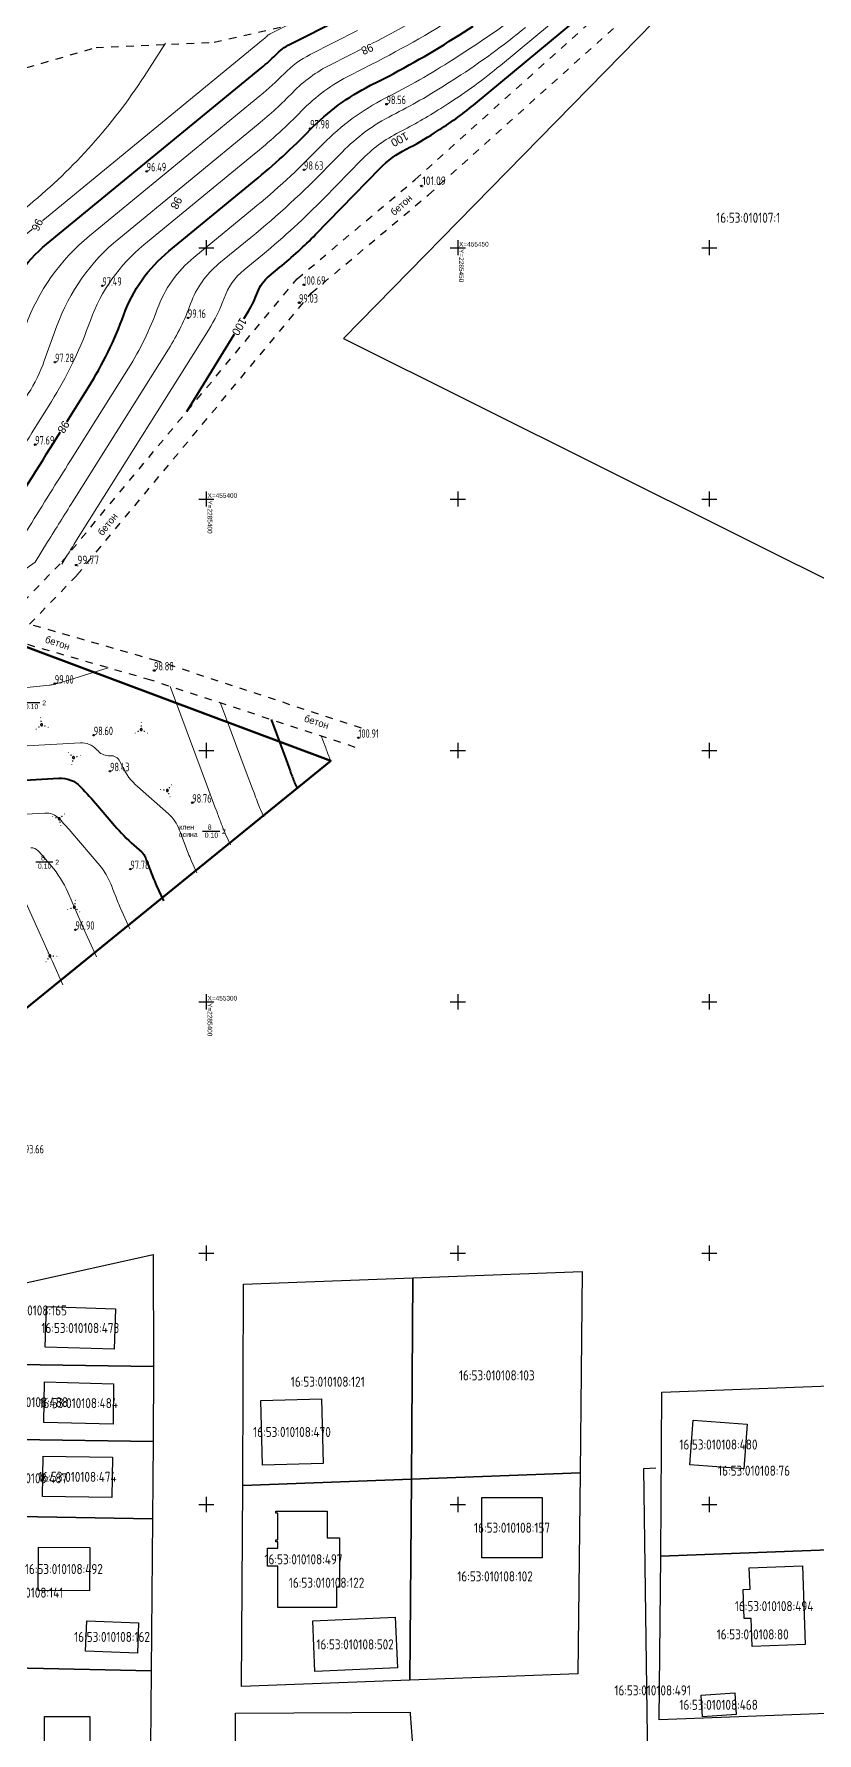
# Model space of a CAD drawing. Header units: metres. Extents: x 2284092 to 2335310, y 454860 to 483236.
# Drawn here: x 2285365.8 to 2285521.4, y 455154.5 to 455492.5 of the extents above; entities that cross this region are included whole.
import ezdxf
from ezdxf.enums import TextEntityAlignment as Align

# ---------------------------------------------------------------- set-up
doc = ezdxf.new("R2010")
doc.units = ezdxf.units.M
doc.header["$PDMODE"] = 32
doc.header["$PDSIZE"] = 0.3
doc.linetypes.add('ЛИНИЯ_1.5-1.5', pattern=[3, 1.5, -1.5])
for name, color, linetype in [('-_линия', 7, 'Continuous'), ('0 @ 0.5', 7, 'Continuous'), ('D', 1, 'Continuous'), ('Eg.14_Ограждения', 7, 'Continuous'), ('Eg.14_Ограждения1', 7, 'Continuous'), ('LABELS', 254, 'Continuous'), ('P', 94, 'Continuous'), ('Pb', 7, 'Continuous'), ('Pr', 7, 'Continuous'), ('T', 7, 'Continuous'), ('U', 1, 'Continuous'), ('КОД', 7, 'Continuous')]:
    doc.layers.add(name, color=color, linetype=linetype)
doc.styles.add('pragmai.shx2', font='pragmai.shx', dxfattribs={"height": 1.6})
doc.styles.get("Standard").update_dxf_attribs({"font": 'eskdu.shx'})
doc.styles.add('БСАМ курсив малоконтрасный (Бм-431)', font='bm431.ttf')
doc.styles.add('Древний курсив (Д-431)', font='d431.ttf')
doc.styles.add('Рубленый (Р-131)', font='p131.ttf')

# ---------------------------------------------------------------- blocks, each defined once
blk = doc.blocks.new('Крест сетки')
at = {"color": 72, "linetype": 'Continuous'}
for p, q in [((-3, 0), (3, 0)), ((0, 3), (0, -3))]:
    blk.add_line(p, q, dxfattribs=at)
blk = doc.blocks.new('Штриховка Кустарник')
at = {"linetype": 'Continuous'}
h = blk.add_hatch(color=3, dxfattribs=at)
edge = h.paths.add_edge_path()
edge.add_arc((2.04, -1.91), 0.2, 0, 360)
edge = h.paths.add_edge_path()
edge.add_arc((0.63, 2.73), 0.2, 0, 360)
edge = h.paths.add_edge_path()
edge.add_arc((-2.68, -0.81), 0.2, 0, 360)
h = blk.add_hatch(color=3, dxfattribs=at)
edge = h.paths.add_edge_path()
edge.add_arc((0.32, 1.36), 0.3, 0, 360)
edge = h.paths.add_edge_path()
edge.add_arc((-1.34, -0.41), 0.3, 0, 360)
edge = h.paths.add_edge_path()
edge.add_arc((1.02, -0.96), 0.3, 0, 360)
at = {"color": 3, "linetype": 'Continuous', "flags": 128}
blk.add_lwpolyline([(0.4, 0), (0.39, 0.1), (0.35, 0.2), (0.28, 0.28), (0.2, 0.35), (0.1, 0.39), (0, 0.4), (-0.1, 0.39), (-0.2, 0.35), (-0.28, 0.28), (-0.35, 0.2), (-0.39, 0.1), (-0.4, 0), (-0.39, -0.1), (-0.35, -0.2), (-0.28, -0.28), (-0.2, -0.35), (-0.1, -0.39), (0, -0.4), (0.1, -0.39), (0.2, -0.35), (0.28, -0.28), (0.35, -0.2), (0.39, -0.1)], close=True, dxfattribs=at)

msp = doc.modelspace()

# ---------------------------------------------------------------- linework, layer by layer
at = {"color": 0, "linetype": 'Continuous'}
for p, q in [((2285363.53, 455359.54), (2285366.93, 455359.54)), ((2285399.28, 455333.97, 98.5), (2285402.67, 455333.97, 98.5)), ((2285366.13, 455327.83), (2285369.52, 455327.83))]:
    msp.add_line(p, q, dxfattribs=at)
at = {"color": 5, "linetype": 'ЛИНИЯ_1.5-1.5', "elevation": 92.81}
msp.add_lwpolyline([(2285316.21, 455460.59), (2285323.82, 455464.29), (2285339.27, 455472.2), (2285358.56, 455484.18), (2285378.08, 455489.85), (2285401.59, 455490.9), (2285424.75, 455496.19), (2285441.33, 455502.7), (2285451.19, 455509.62), (2285469.21, 455520.57), (2285476.79, 455525.9)], dxfattribs=at)
at = {"layer": 'D', "linetype": 'Continuous'}
for points in [[(2285368.22, 455239.36), (2285381.95, 455238.94), (2285381.7, 455230.88), (2285367.98, 455231.3)], [(2285367.83, 455224.38), (2285381.54, 455224), (2285381.5, 455215.95), (2285367.7, 455216.31)], [(2285410.82, 455220.7), (2285422.92, 455221.02), (2285423.25, 455208.17), (2285411.16, 455207.85)], [(2285496.78, 455216.79), (2285507.52, 455215.98), (2285506.85, 455207.08), (2285496.11, 455207.88)], [(2285367.56, 455209.59), (2285381.36, 455209.41), (2285381.25, 455201.41), (2285367.45, 455201.6)], [(2285413.8, 455198.67), (2285424.06, 455198.67), (2285424.06, 455193.36), (2285426.48, 455193.36), (2285426.48, 455183.56), (2285425.88, 455183.56), (2285425.88, 455179.54), (2285414.2, 455179.54), (2285414.2, 455187.7), (2285412.17, 455187.7), (2285412.17, 455191.31), (2285414.2, 455191.31), (2285414.2, 455192.57), (2285413.8, 455192.57), (2285413.8, 455192.95), (2285414.2, 455192.95), (2285414.2, 455198.29), (2285413.8, 455198.29)], [(2285366.63, 455191.52), (2285376.82, 455191.45), (2285376.77, 455182.8), (2285366.57, 455182.87)], [(2285507.95, 455187.4), (2285518.5, 455187.78), (2285519.07, 455172.15), (2285508.51, 455171.77), (2285508.31, 455177.34), (2285506.91, 455177.29), (2285506.7, 455183.12), (2285508.1, 455183.17)], [(2285376.23, 455176.89), (2285386.54, 455176.48), (2285386.3, 455170.44), (2285375.99, 455170.85)], [(2285421.16, 455176.84), (2285437.58, 455177.56), (2285438.01, 455167.51), (2285421.6, 455166.79)], [(2285505.06, 455162.52), (2285505.35, 455158.22), (2285498.64, 455157.77), (2285498.36, 455162.07)], [(2285367.83, 455157.84), (2285376.85, 455157.84), (2285376.85, 455148.79), (2285367.83, 455148.79)]]:
    msp.add_lwpolyline(points, close=True, dxfattribs=at)
at = {"layer": 'Eg.14_Ограждения', "color": 42, "linetype": 'Continuous', "lineweight": 15, "ltscale": 0.5, "flags": 128}
for points, elevation in [([(2285121.01, 455530.83, 0), (2285131.18, 455533.9)], 93), ([(2285137.69, 455396.96, 0), (2285133.53, 455400.65)], 93), ([(2285183.34, 455357.59, 0), (2285178.64, 455362.17)], 93), ([(2285161.37, 455354.79, 0), (2285167.02, 455348.34)], 92.5), ([(2285181.37, 455628.72, 0), (2285184.82, 455627.52)], 89.5), ([(2285195.22, 455585.45, 0), (2285195.12, 455589.56)], 96.5), ([(2285199, 455603.61, -0.000001), (2285200.8, 455606.98)], 96.5), ([(2285371.27, 455387.08), (2285372.14, 455388.49, -0.001238), (2285373.9, 455391.3), (2285400.43, 455433.63, 0.053141), (2285403.54, 455439.99), (2285403.54, 455439.99, -0.134652), (2285407.5, 455445.6), (2285411.18, 455448.62, 0.027679), (2285423.41, 455459.87), (2285430.77, 455467.42, -0.082433), (2285438.35, 455472.99), (2285438.35, 455472.99, 0.025356), (2285446.61, 455477.73), (2285448.05, 455478.65, 0.030559), (2285458.48, 455486.29), (2285498.67, 455519.67, -0.023163)], 99.5), ([(2285344.79, 455389.03), (2285360.76, 455414.8, -0.001238), (2285364.62, 455420.98), (2285364.62, 455420.98, 0.05314), (2285367.8, 455427.5), (2285370.31, 455434.44, -0.134652), (2285382.59, 455451.81), (2285410.29, 455474.57, 0.027679), (2285417.2, 455480.92), (2285417.2, 455480.92, -0.082432), (2285424.67, 455486.41), (2285431.43, 455489.84, 0.025356), (2285452.71, 455502.03)], 97), ([(2285360.68, 455387.86), (2285364.78, 455394.48, -0.001239), (2285373.02, 455407.7), (2285384.54, 455426.07, 0.05314), (2285390.25, 455437.77), (2285390.25, 455437.77, -0.134652), (2285397.53, 455448.08), (2285409.2, 455457.67, 0.027679), (2285422.39, 455469.79), (2285423.23, 455470.65, -0.082433), (2285435.58, 455479.73), (2285435.58, 455479.73, 0.025356), (2285449.05, 455487.45), (2285451.4, 455488.96, 0.030559), (2285468.4, 455501.41)], 98.5), ([(2285350.09, 455388.64), (2285360.31, 455405.13, -0.001238), (2285369.23, 455419.44), (2285369.23, 455419.44, 0.05314), (2285376.58, 455434.51), (2285376.96, 455435.55, -0.134652), (2285387.57, 455450.57), (2285409.93, 455468.94, 0.027679), (2285418.93, 455477.21), (2285418.93, 455477.21, -0.082432), (2285428.66, 455484.37), (2285432.81, 455486.47, 0.025356), (2285451.49, 455497.17)], 97.5), ([(2285416.8, 455494.64), (2285412.69, 455492.55, 0.082433), (2285412.01, 455492.05), (2285412.01, 455492.05, -0.027679), (2285411.38, 455491.48), (2285359.71, 455449.02, 0.134652), (2285353.88, 455440.77), (2285353.88, 455440.77, -0.190839), (2285347.42, 455433.48), (2285338.97, 455429.2, -0.060623), (2285332.06, 455426.69), (2285332.06, 455426.69, 0.146219), (2285325.9, 455423.18), (2285324.87, 455422.11, 0.102615), (2285319.49, 455413.5), (2285311.99, 455393.23, -0.472775), (2285311.89, 455393.19), (2285311.85, 455393.22, 0.354605), (2285311.81, 455393.22), (2285311.81, 455393.22, 0.436054), (2285311.81, 455393.18), (2285312.02, 455393.01)], 95.5), ([(2285339.49, 455389.42), (2285349.47, 455405.51, 0.076036), (2285353.81, 455415.69), (2285354.51, 455418.43, -0.215872), (2285357.68, 455422.37), (2285357.68, 455422.37, 0.190839), (2285361.09, 455426.23), (2285364.04, 455434.36, -0.134652), (2285376.76, 455452.36), (2285410.65, 455480.21, 0.027679), (2285415.47, 455484.63), (2285415.47, 455484.63, -0.082432), (2285420.68, 455488.46), (2285430.04, 455493.21, 0.025356)], 96.5), ([(2285365.97, 455387.47), (2285368.46, 455391.49, -0.001239), (2285373.46, 455399.5), (2285392.49, 455429.85, 0.053141), (2285396.89, 455438.88), (2285396.89, 455438.88, -0.134652), (2285402.52, 455446.84), (2285408.84, 455452.04, 0.027679), (2285424.12, 455466.08), (2285427, 455469.04, -0.082433), (2285436.97, 455476.36), (2285436.97, 455476.36, 0.025356), (2285447.83, 455482.59), (2285449.72, 455483.8, 0.030559), (2285463.44, 455493.85)], 99), ([(2285391.9, 455490.68), (2285387.64, 455484.1, -0.077151), (2285364.84, 455458.57), (2285351.18, 455447.35, 0.134652), (2285348.8, 455443.97), (2285348.8, 455443.97, -0.190839), (2285346.15, 455440.99), (2285344.7, 455440.25, -0.060624), (2285337.67, 455437.7), (2285334.07, 455436.87, 0.146218), (2285321.63, 455429.8), (2285319.56, 455427.64, -0.028643), (2285306.45, 455405.24), (2285302.87, 455401.51)], 95), ([(2285338.85, 455376.44), (2285338, 455376.27, 0.533379), (2285337.63, 455375.38), (2285337.96, 455374.87, 0.116346), (2285340.06, 455372.9), (2285345.1, 455369.98, -0.235574), (2285348.67, 455364.58), (2285348.67, 455364.58, 0.408282), (2285352.71, 455361.35), (2285368.8, 455362.98, 0.026463), (2285369.58, 455363.1), (2285369.65, 455363.12, 0.027297), (2285370.27, 455363.29), (2285370.27, 455363.29, -0.003898), (2285370.89, 455363.48), (2285380.48, 455366.45)], 99), ([(2285371.49, 455303.36), (2285369.4, 455308.03, -0.000001), (2285369.15, 455308.58), (2285369.15, 455308.58, 0.000001), (2285368.91, 455309.13), (2285362.61, 455323.16, -0.001877)], 96.5), ([(2285392.81, 455362.74), (2285400.06, 455343.29, 0), (2285401.73, 455338.81), (2285402.14, 455337.7, -0.000001), (2285402.98, 455335.43), (2285402.98, 455335.43, 0.016297), (2285403.9, 455333.2), (2285404.79, 455331.22)], 99), ([(2285402.84, 455359.44), (2285407.96, 455345.7, 0), (2285409.19, 455342.39), (2285409.49, 455341.58, 0.000001), (2285410.11, 455339.9), (2285410.11, 455339.9, 0.016296), (2285410.79, 455338.25), (2285411.45, 455336.79)], 99.5), ([(2285422.87, 455352.88), (2285423.75, 455350.53, -0.000001), (2285424.11, 455349.57), (2285424.19, 455349.33, 0), (2285424.38, 455348.84), (2285424.38, 455348.84, 0.016297), (2285424.57, 455348.36), (2285424.76, 455347.94)], 100.5), ([(2285361.64, 455337.2), (2285367.9, 455337.56, -0.219669), (2285370.77, 455336.42), (2285370.77, 455336.42, -0.013999), (2285373.06, 455333.89), (2285378.82, 455327.13, -0.073112), (2285380.69, 455324.15), (2285380.86, 455323.76, -0.014422), (2285381.88, 455321.26), (2285381.88, 455321.26, 0.016295), (2285382.9, 455318.78), (2285384.81, 455314.5)], 97.5), ([(2285365.1, 455330.62, -0.21967), (2285366.55, 455330.05), (2285366.55, 455330.05, -0.013998), (2285367.71, 455328.77), (2285369.18, 455327.05, -0.073112), (2285372.46, 455321.81), (2285375.09, 455315.84, -0.014427), (2285375.25, 455315.44), (2285375.25, 455315.44, 0.0163), (2285375.41, 455315.04), (2285378.15, 455308.93)], 97)]:
    msp.add_lwpolyline(points, format="xyb", dxfattribs=dict(at, elevation=elevation))
at = {"layer": 'Eg.14_Ограждения', "color": 42, "linetype": 'Continuous', "lineweight": 40, "ltscale": 0.5, "flags": 128}
for points, elevation in [([(2285149.03, 455344.01, 0), (2285143.48, 455347.36)], 92), ([(2285173.89, 455628.54, 0), (2285177.8, 455627.17)], 90), ([(2285396.11, 455417.4), (2285408.38, 455437.41, 0.053141), (2285410.18, 455441.1), (2285410.18, 455441.1, -0.134653), (2285412.48, 455444.36), (2285414.61, 455446.11, 0.027679), (2285421.71, 455452.63), (2285434.55, 455465.81, -0.082433), (2285439.74, 455469.62), (2285439.74, 455469.62, 0.025356), (2285445.39, 455472.87), (2285446.38, 455473.5, 0.030559), (2285453.52, 455478.73), (2285502.69, 455519.57, -0.023163)], 100), ([(2285327.79, 455394.41), (2285330.25, 455415.53, -0.036754), (2285330.39, 455416.35), (2285330.39, 455416.35, -0.215869), (2285330.87, 455416.94), (2285348.69, 455425.96, 0.190839), (2285358.96, 455437.56), (2285358.96, 455437.56, -0.134652), (2285368.24, 455450.69), (2285411.02, 455485.84, 0.027679), (2285413.74, 455488.34), (2285413.74, 455488.34, -0.082432), (2285416.68, 455490.51), (2285436.42, 455500.52, 0.09771), (2285437.64, 455501.47, 0.09771)], 96), ([(2285355.23, 455388.38), (2285361.1, 455397.48, -0.001239), (2285372.58, 455415.89), (2285376.59, 455422.29, 0.05314), (2285383.6, 455436.66), (2285383.6, 455436.66, -0.134652), (2285392.55, 455449.33), (2285409.56, 455463.3, 0.027679), (2285420.66, 455473.5), (2285420.66, 455473.5, -0.082433), (2285432.66, 455482.32), (2285434.2, 455483.1, 0.025356), (2285450.27, 455492.31), (2285453.07, 455494.11, 0.030559)], 98), ([(2285357.07, 455343.72), (2285370.7, 455344.49, -0.219671), (2285375, 455342.79), (2285375, 455342.79, -0.013997), (2285378.41, 455339.01), (2285381.76, 455335.08, 0.035257), (2285385.6, 455331.17), (2285387.21, 455329.75, -0.123264), (2285387.87, 455328.78), (2285387.87, 455328.78, -0.000001), (2285388.29, 455327.66), (2285388.72, 455326.5, 0.016297), (2285390.12, 455323.09), (2285391.47, 455320.08)], 98), ([(2285412.87, 455356.13), (2285415.85, 455348.12, 0), (2285416.65, 455345.98), (2285416.84, 455345.45, 0.000001), (2285417.25, 455344.37), (2285417.25, 455344.37, 0.016294), (2285417.68, 455343.31), (2285418.11, 455342.36)], 100)]:
    msp.add_lwpolyline(points, format="xyb", dxfattribs=dict(at, elevation=elevation))
at = {"layer": 'Eg.14_Ограждения', "color": 42, "linetype": 'Continuous', "lineweight": 15, "ltscale": 0.5, "elevation": 99, "flags": 128}
msp.add_lwpolyline([(2285365.97, 455387.47), (2285357.5, 455381.48), (2285349.07, 455378.64), (2285343.33, 455377.42), (2285338.85, 455376.44)], dxfattribs=at)
at = {"layer": 'P', "linetype": 'Continuous'}
for points in [[(2285389.41, 455249.72), (2285389.53, 455227.48), (2285339.94, 455228.18), (2285343.88, 455239.62)], [(2285441.04, 455245.06), (2285474.71, 455246.32), (2285474.35, 455206.33), (2285440.8, 455205.06)], [(2285407.39, 455243.8), (2285441.04, 455245.06), (2285440.8, 455205.06), (2285407.25, 455203.79)], [(2285339.84, 455213.27), (2285339.94, 455228.18), (2285389.53, 455227.48), (2285389.41, 455212.53)], [(2285490.59, 455222.33), (2285527.45, 455223.71), (2285527.18, 455191.13), (2285490.33, 455189.74)], [(2285339.73, 455198.01), (2285339.84, 455213.27), (2285389.41, 455212.53), (2285389.28, 455197.16)], [(2285407.25, 455203.79), (2285440.8, 455205.06), (2285440.45, 455165.06), (2285407.02, 455163.8)], [(2285440.8, 455205.06), (2285474.35, 455206.33), (2285473.89, 455166.32), (2285440.45, 455165.06)], [(2285389.04, 455166.93), (2285340.05, 455167.96), (2285339.05, 455167.99), (2285339.73, 455198.01), (2285389.28, 455197.16)], [(2285490.33, 455189.74), (2285527.18, 455191.13), (2285526.91, 455158.58), (2285490.06, 455157.18)], [(2285340.05, 455167.96), (2285389.04, 455166.93), (2285388.79, 455136.65), (2285339.82, 455137.05)], [(2285440.92, 455121.66), (2285406.34, 455121.53), (2285405.54, 455121.59), (2285405.73, 455147.57), (2285405.78, 455154.1), (2285405.81, 455157.76), (2285405.83, 455158.48), (2285440.51, 455158.71), (2285440.52, 455158.34), (2285440.9, 455153.07), (2285440.76, 455146.65)]]:
    msp.add_lwpolyline(points, close=True, dxfattribs=at)
at = {"layer": 'P'}
for p in [(2285442.75, 455462.3, 101.09), (2285442.75, 455462.3, 101.09), (2285419.36, 455442.64, 100.69), (2285419.36, 455442.64, 100.69), (2285418.42, 455439.08, 99.03), (2285418.42, 455439.08, 99.03), (2285418.42, 455439.08, 99.03), (2285418.42, 455439.08, 99.03), (2285374.14, 455386.87, 99.77), (2285374.14, 455386.87, 99.77)]:
    msp.add_point(p, dxfattribs=at)
at = {"layer": 'Pb'}
for p in [(2285442.75, 455462.3, 101.09), (2285419.36, 455442.64, 100.69), (2285418.42, 455439.08, 99.03), (2285418.42, 455439.08, 99.03), (2285374.14, 455386.87, 99.77), (2285389.6, 455365.91, 98.88), (2285430.24, 455352.52, 100.91)]:
    msp.add_point(p, dxfattribs=at)
at = {"layer": 'Pr'}
for p in [(2285435.82, 455478.57, 98.56), (2285420.64, 455473.71, 97.98), (2285388.15, 455465.21, 96.49), (2285419.42, 455465.51, 98.63), (2285379.34, 455442.43, 97.49), (2285396.34, 455436.05, 99.16), (2285369.92, 455427.25, 97.28), (2285365.98, 455410.85, 97.69), (2285369.88, 455363.29, 99), (2285377.63, 455353.04, 98.6), (2285380.86, 455345.87, 98.43), (2285397.21, 455339.61, 98.76), (2285384.91, 455326.4, 97.78), (2285373.98, 455314.33, 96.9)]:
    msp.add_point(p, dxfattribs=at)
at = {"layer": 'T', "linetype": 'Continuous'}
msp.add_lwpolyline([(2285490.48, 455118.77), (2285487.89, 455139.36), (2285486.97, 455207.14), (2285489.35, 455207.27)], dxfattribs=at)
at = {"layer": 'U', "linetype": 'Continuous'}
msp.add_lwpolyline([(2285454.78, 455201.38), (2285466.78, 455201.38), (2285466.78, 455189.38), (2285454.78, 455189.38)], close=True, dxfattribs=at)

# ---------------------------------------------------------------- block references
at = {"layer": '0 @ 0.5', "linetype": 'ЛИНИЯ_1.5-1.5', "xscale": 0.5, "yscale": 0.5, "zscale": 0.5}
for p in [(2285400, 455450), (2285450, 455450), (2285500, 455450), (2285400, 455400), (2285450, 455400), (2285500, 455400), (2285400, 455350), (2285450, 455350), (2285500, 455350), (2285400, 455300), (2285450, 455300), (2285500, 455300), (2285400, 455250), (2285450, 455250), (2285500, 455250), (2285400, 455200), (2285450, 455200), (2285500, 455200)]:
    msp.add_blockref('Крест сетки', p, dxfattribs=at)
for p, rotation in [((2285367.27, 455355.12), 142.0000000000001), ((2285387.07, 455354.16), 252.9999999999999), ((2285373.61, 455348.58), 179.0000000000001), ((2285392.26, 455342.05), 215.9999999999999), ((2285370.77, 455336.42, 97.5), 205.9999999999996), ((2285373.77, 455318.82, 97), 242.9999999999997), ((2285368.91, 455309.13, 96.5), 280.0000000000003)]:
    msp.add_blockref('Штриховка Кустарник', p, dxfattribs=dict(at, rotation=rotation))

# ---------------------------------------------------------------- texts
at = {"linetype": 'ЛИНИЯ_1.5-1.5', "style": 'Рубленый (Р-131)'}
for s, height, rotation, p in [('бетон', 1.397, 42.8072, (2285437.39, 455456.27)), ('Y=2285450', 0.931, 270, (2285450.25, 455449.75)), ('Y=2285400', 0.931, 270, (2285400.25, 455399.75)), ('бетон', 1.397, 51.8405, (2285379.38, 455392.59)), ('бетон', 1.397, 341.9631, (2285367.81, 455371.52)), ('бетон', 1.397, 341.9631, (2285419.32, 455355.8)), ('Y=2285400', 0.931, 270, (2285400.25, 455299.75))]:
    msp.add_text(s, height=height, rotation=rotation, dxfattribs=at).set_placement(p)
for s, p in [('X=455450', (2285450.25, 455450.25)), ('X=455400', (2285400.25, 455400.25)), ('X=455300', (2285400.25, 455300.25))]:
    msp.add_text(s, height=0.931, dxfattribs=at).set_placement(p)
at = {"color": 0, "linetype": 'Continuous'}
for s, style, p in [('0.10', 'Древний курсив (Д-431)', (2285363.93, 455358.22)), ('2', 'Древний курсив (Д-431)', (2285367.38, 455358.98)), ('осина', 'БСАМ курсив малоконтрасный (Бм-431)', (2285394.53, 455332.79, 98.5)), ('клен', 'БСАМ курсив малоконтрасный (Бм-431)', (2285394.63, 455334.24, 98.5)), ('0.10', 'Древний курсив (Д-431)', (2285399.68, 455332.65, 98.5)), ('8', 'Древний курсив (Д-431)', (2285400.29, 455334.27, 98.5)), ('2', 'Древний курсив (Д-431)', (2285403.12, 455333.4, 98.5)), ('0.10', 'Древний курсив (Д-431)', (2285366.53, 455326.51)), ('8', 'Древний курсив (Д-431)', (2285367.15, 455328.13)), ('2', 'Древний курсив (Д-431)', (2285369.98, 455327.26))]:
    msp.add_text(s, height=1, dxfattribs=dict(at, style=style)).set_placement(p)
at = {"layer": 'LABELS', "color": 0}
for s, p in [('16:53:010107:1', (2285507.73, 455455.97)), ('16:53:010108:165', (2285364.73, 455238.6)), ('16:53:010108:473', (2285374.96, 455235.12)), ('16:53:010108:121', (2285424.15, 455224.42)), ('16:53:010108:103', (2285457.75, 455225.69)), ('16:53:010108:488', (2285364.69, 455220.35)), ('16:53:010108:484', (2285374.62, 455220.16)), ('16:53:010108:470', (2285417.04, 455214.43)), ('16:53:010108:480', (2285501.81, 455211.93)), ('16:53:010108:487', (2285364.57, 455205.22)), ('16:53:010108:474', (2285374.4, 455205.5)), ('16:53:010108:76', (2285508.89, 455206.72)), ('16:53:010108:157', (2285460.78, 455195.38)), ('16:53:010108:492', (2285371.69, 455187.16)), ('16:53:010108:497', (2285419.33, 455189.1)), ('16:53:010108:122', (2285423.91, 455184.43)), ('16:53:010108:102', (2285457.4, 455185.7)), ('16:53:010108:141', (2285364.17, 455182.47)), ('16:53:010108:494', (2285512.88, 455179.78)), ('16:53:010108:162', (2285381.27, 455173.66)), ('16:53:010108:80', (2285508.62, 455174.16)), ('16:53:010108:502', (2285429.58, 455172.17)), ('16:53:010108:491', (2285488.73, 455163.02)), ('16:53:010108:468', (2285501.85, 455160.15))]:
    msp.add_text(s, height=2, dxfattribs=at).set_placement(p, align=Align.MIDDLE_CENTER)
at = {"layer": 'T', "width": 0.8}
for s, p in [('98.56', (2285435.82, 455478.57, 98.56)), ('97.98', (2285420.64, 455473.71, 97.98)), ('96.49', (2285388.15, 455465.21, 96.49)), ('98.63', (2285419.42, 455465.51, 98.63)), ('97.49', (2285379.34, 455442.43, 97.49)), ('100.69', (2285419.36, 455442.64, 100.69)), ('99.03', (2285418.42, 455439.08, 99.03)), ('99.03', (2285418.42, 455439.08, 99.03)), ('99.03', (2285418.42, 455439.08, 99.03)), ('99.03', (2285418.42, 455439.08, 99.03)), ('99.16', (2285396.34, 455436.05, 99.16)), ('97.28', (2285369.92, 455427.25, 97.28)), ('98.88', (2285389.6, 455365.91, 98.88)), ('99.00', (2285369.88, 455363.29, 99)), ('98.60', (2285377.63, 455353.04, 98.6)), ('100.91', (2285430.24, 455352.52, 100.91)), ('98.43', (2285380.86, 455345.87, 98.43)), ('98.76', (2285397.21, 455339.61, 98.76)), ('97.78', (2285384.91, 455326.4, 97.78)), ('96.90', (2285373.98, 455314.33, 96.9)), ('93.66', (2285363.91, 455269.83, 93.66))]:
    msp.add_text(s, height=1.7, dxfattribs=at).set_placement(p)
at = {"layer": 'T'}
for s, p in [('101.09', (2285442.96, 455462.49, 101.09)), ('99.77', (2285374.35, 455387.06, 99.77))]:
    msp.add_text(s, height=1.7, dxfattribs=at).set_placement(p)
at = {"layer": 'КОД'}
for p in [(2285442.85, 455462.05, 101.09), (2285442.85, 455462.05, 101.09), (2285419.46, 455442.39, 100.69), (2285419.46, 455442.39, 100.69), (2285418.52, 455438.83, 99.03), (2285418.52, 455438.83, 99.03), (2285418.52, 455438.83, 99.03), (2285418.52, 455438.83, 99.03), (2285374.24, 455386.62, 99.77), (2285374.24, 455386.62, 99.77), (2285389.69, 455365.65, 98.88), (2285430.34, 455352.26, 100.91)]:
    msp.add_text('b', height=0.5, dxfattribs=at).set_placement(p)

# ---------------------------------------------------------------- next in the draw order: texts
at = {"layer": 'Eg.14_Ограждения1', "color": 42, "char_height": 1.6, "attachment_point": 5, "style": 'pragmai.shx2', "bg_fill": 3, "box_fill_scale": 1, "bg_fill_color": 1, "bg_fill_transparency": 0}
for s, insert, rotation in [('98', (2285431.99, 455489.53), 203.9096), ('100', (2285438.45, 455471.56), 208.2347), ('98', (2285394.04, 455458.91), 242.2492), ('96', (2285366.4, 455454.57), 244.2338), ('100', (2285406.57, 455434.31), 239.3963), ('98', (2285371.61, 455414.35), 237.9418)]:
    msp.add_mtext(s, dxfattribs=dict(at, insert=insert, rotation=rotation))

# ---------------------------------------------------------------- next in the draw order: linework, layer by layer
at = {"layer": '-_линия', "color": 1, "lineweight": 100}
msp.add_lwpolyline([(2285105.13, 455277.24), (2285117.4, 455259.73), (2285144.62, 455235.58), (2285171.81, 455219.58), (2285240.61, 455189.33), (2285360, 455273.88), (2285357.65, 455293.4), (2285424.76, 455347.94), (2285357.37, 455373.11), (2285280.03, 455419.53), (2285266.62, 455433.92), (2285255.62, 455428.3), (2285226.87, 455420.54), (2285211.36, 455393), (2285192.75, 455364.76), (2285174.58, 455340.43), (2285155.32, 455328.55), (2285142.87, 455312.81), (2285125.4, 455297.81), (2285117.19, 455291.73), (2285115.97, 455282.88)], close=True, dxfattribs=at)
at = {"linetype": 'ЛИНИЯ_1.5-1.5', "elevation": 100.91}
for points in [[(2285429.61, 455350.62), (2285389.01, 455363.99), (2285357.37, 455373.11), (2285371.3, 455387.52), (2285418.04, 455443.8), (2285441.53, 455463.56), (2285505.56, 455521.18), (2285534.12, 455544.11)], [(2285430.86, 455354.41), (2285390.18, 455367.82), (2285364.87, 455375.11), (2285374.28, 455384.85), (2285420.88, 455440.97), (2285444.16, 455460.54), (2285508.15, 455518.13), (2285537.45, 455541.66)]]:
    msp.add_lwpolyline(points, dxfattribs=at)
at = {"layer": 'Eg.14_Ограждения', "color": 42, "linetype": 'Continuous', "lineweight": 15, "ltscale": 0.5, "elevation": 98.5, "flags": 128}
msp.add_lwpolyline([(2285398.13, 455325.65), (2285397.01, 455328.14, -0.016296), (2285395.85, 455330.97), (2285395.85, 455330.97, 0), (2285394.79, 455333.82), (2285394.63, 455334.24, 0.123265), (2285392.46, 455337.4), (2285386.33, 455342.82, -0.100559), (2285383.34, 455346.78), (2285382.84, 455347.82, 0.310742), (2285380.88, 455348.95), (2285380.88, 455348.95, -0.226042), (2285378.57, 455349.83), (2285378.2, 455350.22, 0.21967), (2285374.97, 455351.5), (2285352.51, 455350.24, -0.149964)], format="xyb", dxfattribs=at)
at = {"layer": 'P', "linetype": 'Continuous'}
msp.add_lwpolyline([(2285588.22, 455496.07), (2285524.74, 455531.52), (2285427.25, 455431.96), (2285530.49, 455380.42)], close=True, dxfattribs=at)

# ---------------------------------------------------------------- next in the draw order: texts
at = {"layer": 'T', "width": 0.8}
msp.add_text('97.69', height=1.7, dxfattribs=at).set_placement((2285365.98, 455410.85, 97.69))

doc.saveas('drawing.dxf')
